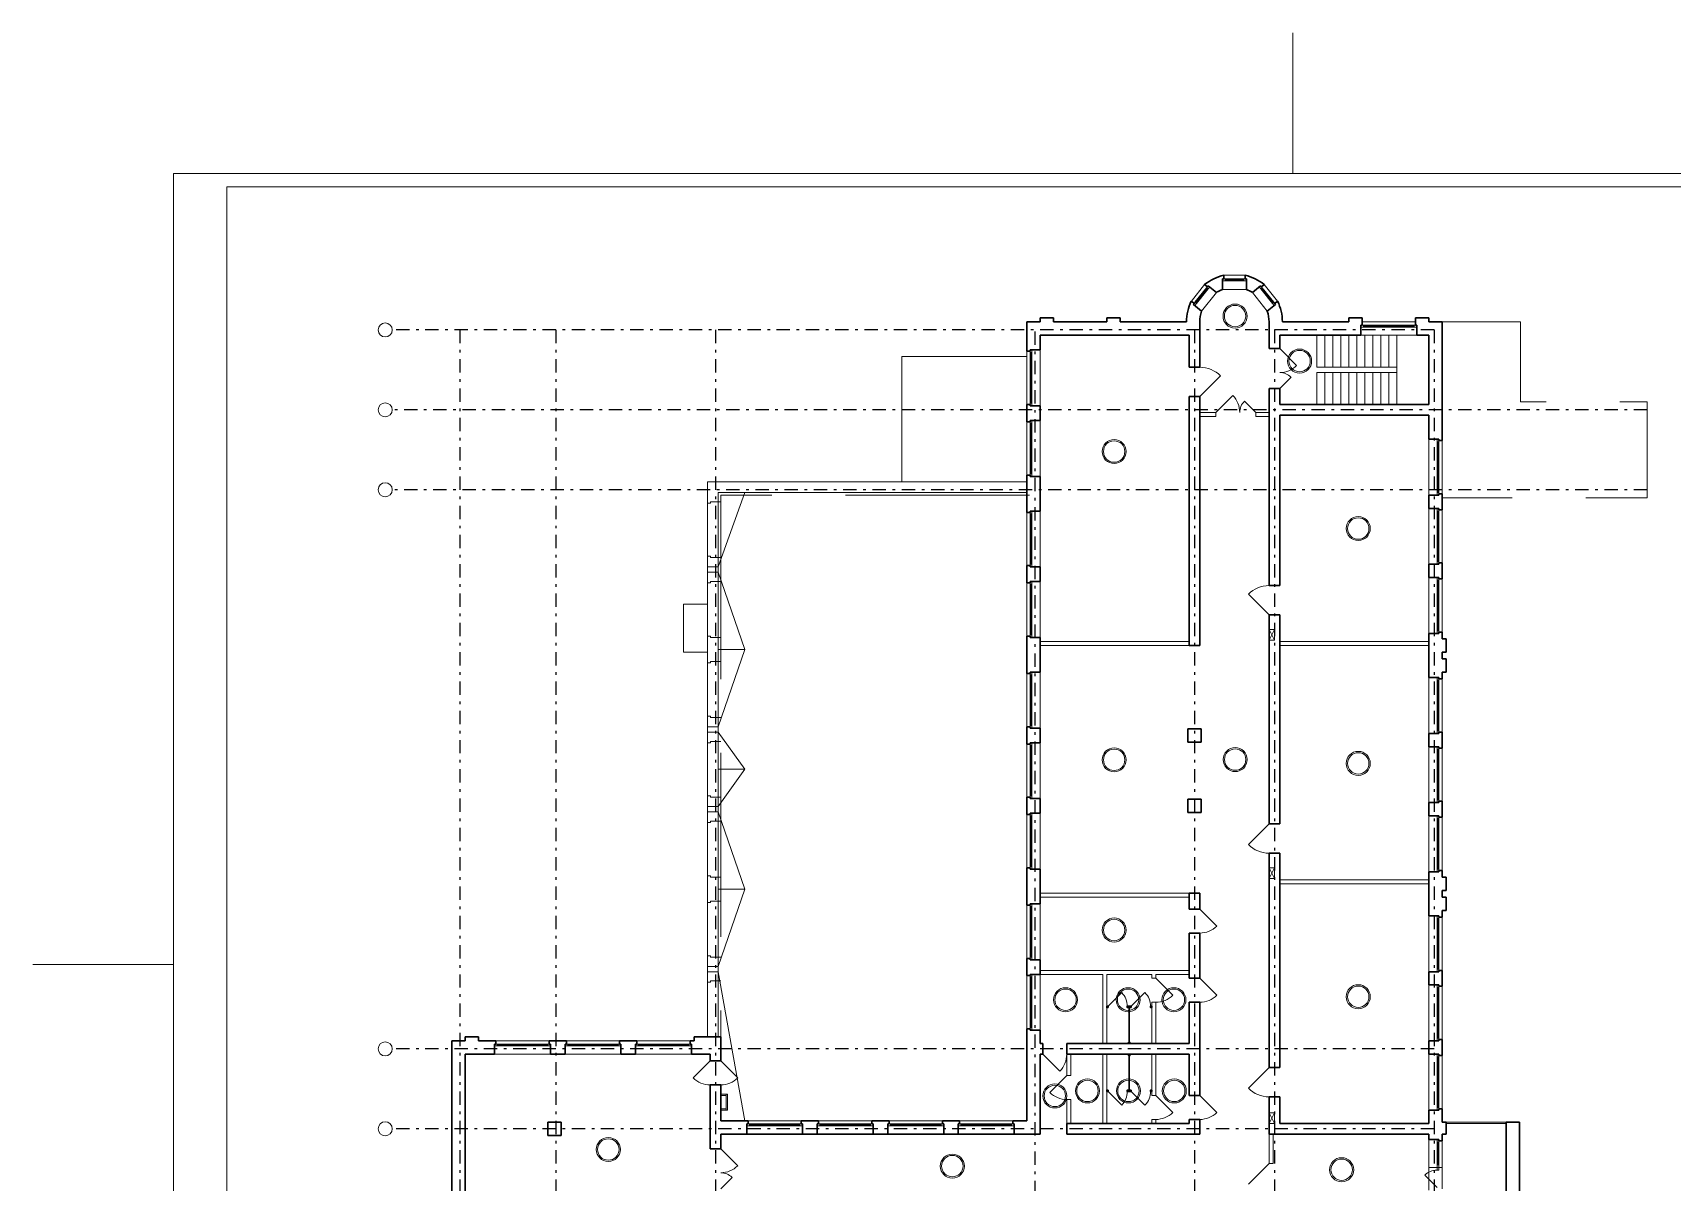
# Model space of a CAD drawing. Header units: metres. Extents: x -5.3 to 89.4, y -5.3 to 64.7.
# Drawn here: x -5.3 to 56.3, y 21.6 to 64.7 of the extents above; entities that cross this region are included whole.
import ezdxf

# ---------------------------------------------------------------- set-up
doc = ezdxf.new("R2010")
doc.units = ezdxf.units.M
doc.header["$MEASUREMENT"] = 0
doc.linetypes.add('( Dashdot )', pattern=[1.001, 0.5, -0.25, 0.001, -0.25])
doc.linetypes.add('DGN Style 3', pattern=[9.681301, 6.915215, -2.766086])
doc.layers.add('Level 50', color=7, linetype='Continuous', lineweight=0)

msp = doc.modelspace()

# ---------------------------------------------------------------- linework, layer by layer
at = {"color": 7, "linetype": 'Continuous', "lineweight": 0}
for p, q in [((42.065, 59.433), (42.065, 64.721)), ((39.426, 55.48), (40.326, 55.48)), ((39.476, 55.616), (40.276, 55.616)), ((39.526, 55.445), (40.226, 55.445)), ((38.755, 55.27), (38.256, 54.645)), ((38.893, 55.223), (38.331, 54.52)), ((38.421, 54.577), (38.858, 55.123)), ((39.205, 54.974), (38.643, 54.271)), ((39.426, 55.081), (40.326, 55.081)), ((40.548, 54.974), (41.11, 54.271)), ((40.86, 55.223), (41.422, 54.52)), ((40.895, 55.123), (41.332, 54.577)), ((40.997, 55.27), (41.497, 54.645)), ((46.676, 53.861), (44.676, 53.861)), ((46.626, 53.706), (44.726, 53.706)), ((43.276, 53.361), (43.276, 52.161)), ((43.576, 53.361), (43.576, 52.161)), ((43.876, 53.361), (43.876, 52.161)), ((44.176, 53.361), (44.176, 52.161)), ((44.476, 53.361), (44.476, 52.161)), ((46.726, 53.361), (44.626, 53.361)), ((44.776, 53.361), (44.776, 52.161)), ((45.076, 53.361), (45.076, 52.161)), ((45.376, 53.361), (45.376, 52.161)), ((45.676, 53.361), (45.676, 52.161)), ((32.076, 52.761), (32.076, 50.761)), ((32.231, 52.711), (32.231, 50.811)), ((32.576, 52.811), (32.576, 50.711)), ((43.276, 51.961), (43.276, 50.761)), ((43.576, 51.961), (43.576, 50.761)), ((43.876, 51.961), (43.876, 50.761)), ((44.176, 51.961), (44.176, 50.761)), ((44.476, 51.961), (44.476, 50.761)), ((44.776, 51.961), (44.776, 50.761)), ((45.076, 51.961), (45.076, 50.761)), ((45.376, 51.961), (45.376, 50.761)), ((45.676, 51.961), (45.676, 50.761)), ((32.076, 50.111), (32.076, 48.111)), ((32.231, 50.061), (32.231, 48.161)), ((32.576, 50.161), (32.576, 48.061)), ((47.176, 47.361), (47.176, 49.461)), ((47.521, 47.461), (47.521, 49.361)), ((47.676, 47.411), (47.676, 49.411)), ((47.176, 44.761), (47.176, 46.861)), ((32.076, 46.711), (32.076, 44.711)), ((32.231, 46.661), (32.231, 44.761)), ((32.576, 46.761), (32.576, 44.661)), ((47.521, 44.861), (47.521, 46.761)), ((47.676, 44.811), (47.676, 46.811)), ((32.076, 44.061), (32.076, 42.061)), ((32.231, 44.011), (32.231, 42.111)), ((32.576, 44.111), (32.576, 42.011)), ((47.176, 42.161), (47.176, 44.261)), ((47.521, 42.261), (47.521, 44.161)), ((47.676, 42.211), (47.676, 44.211)), ((32.076, 40.661), (32.076, 38.661)), ((32.576, 40.711), (32.576, 38.611)), ((32.231, 40.611), (32.231, 38.711)), ((47.176, 38.411), (47.176, 40.511)), ((47.521, 38.511), (47.521, 40.411)), ((47.676, 38.461), (47.676, 40.461)), ((32.076, 38.011), (32.076, 36.011)), ((32.231, 37.961), (32.231, 36.061)), ((32.576, 38.061), (32.576, 35.961)), ((47.176, 35.811), (47.176, 37.911)), ((47.521, 35.911), (47.521, 37.811)), ((47.676, 35.861), (47.676, 37.861)), ((32.076, 35.361), (32.076, 33.361)), ((32.231, 35.311), (32.231, 33.411)), ((32.576, 35.411), (32.576, 33.311)), ((47.176, 33.211), (47.176, 35.311)), ((47.521, 33.311), (47.521, 35.211)), ((47.676, 33.261), (47.676, 35.261)), ((32.076, 31.961), (32.076, 29.961)), ((32.231, 31.911), (32.231, 30.011)), ((32.576, 32.011), (32.576, 29.911)), ((47.176, 31.561), (47.176, 29.461)), ((47.521, 31.461), (47.521, 29.561)), ((47.676, 31.511), (47.676, 29.511)), ((0.015, 29.733), (-5.272, 29.733)), ((32.076, 29.311), (32.076, 27.311)), ((32.231, 29.261), (32.231, 27.361)), ((32.576, 29.361), (32.576, 27.261)), ((47.176, 28.961), (47.176, 26.861)), ((47.521, 28.861), (47.521, 26.961)), ((47.676, 28.911), (47.676, 26.911)), ((14.126, 26.861), (12.126, 26.861)), ((14.076, 26.706), (12.176, 26.706)), ((16.776, 26.861), (14.776, 26.861)), ((16.726, 26.706), (14.826, 26.706)), ((19.426, 26.861), (17.426, 26.861)), ((19.376, 26.706), (17.476, 26.706)), ((14.176, 26.361), (12.076, 26.361)), ((16.826, 26.361), (14.726, 26.361)), ((19.476, 26.361), (17.376, 26.361)), ((47.176, 26.361), (47.176, 24.261)), ((47.521, 26.261), (47.521, 24.361)), ((47.676, 26.311), (47.676, 24.311)), ((23.601, 23.861), (21.601, 23.861)), ((23.551, 23.706), (21.651, 23.706)), ((26.251, 23.861), (24.251, 23.861)), ((26.201, 23.706), (24.301, 23.706)), ((28.901, 23.861), (26.901, 23.861)), ((28.851, 23.706), (26.951, 23.706)), ((31.551, 23.861), (29.551, 23.861)), ((31.501, 23.706), (29.601, 23.706)), ((23.651, 23.361), (21.551, 23.361)), ((26.301, 23.361), (24.201, 23.361)), ((28.951, 23.361), (26.851, 23.361)), ((31.601, 23.361), (29.501, 23.361)), ((47.521, 23.061), (47.521, 22.211)), ((47.176, 22.111), (47.176, 21.261)), ((47.676, 22.111), (47.676, 21.311))]:
    msp.add_line(p, q, dxfattribs=at)
at = {"color": 7, "linetype": 'Continuous', "lineweight": 30}
for p, q in [((39.426, 55.48), (39.426, 55.081)), ((39.476, 55.48), (39.426, 55.48)), ((39.476, 55.616), (39.476, 55.48)), ((40.276, 55.616), (40.276, 55.48)), ((40.276, 55.48), (40.326, 55.48)), ((40.326, 55.48), (40.326, 55.081)), ((38.755, 55.27), (38.862, 55.184)), ((38.862, 55.184), (38.893, 55.223)), ((38.893, 55.223), (39.205, 54.974)), ((40.86, 55.223), (40.548, 54.974)), ((40.86, 55.223), (40.891, 55.184)), ((40.997, 55.27), (40.891, 55.184)), ((38.256, 54.645), (38.362, 54.56)), ((38.362, 54.56), (38.331, 54.52)), ((38.331, 54.52), (38.643, 54.271)), ((41.422, 54.52), (41.11, 54.271)), ((41.497, 54.645), (41.39, 54.56)), ((41.39, 54.56), (41.422, 54.52)), ((32.076, 53.861), (32.076, 52.761)), ((32.576, 53.861), (32.076, 53.861)), ((32.576, 54.011), (32.576, 53.861)), ((33.076, 54.011), (32.576, 54.011)), ((33.076, 54.011), (33.076, 53.861)), ((35.076, 53.861), (33.076, 53.861)), ((35.076, 54.011), (35.076, 53.861)), ((35.576, 54.011), (35.076, 54.011)), ((35.576, 54.011), (35.576, 53.861)), ((38.076, 53.861), (35.576, 53.861)), ((38.576, 52.161), (38.576, 53.861)), ((41.176, 53.861), (41.176, 52.861)), ((44.176, 53.861), (41.676, 53.861)), ((44.176, 54.011), (44.176, 53.861)), ((44.676, 54.011), (44.176, 54.011)), ((44.626, 53.361), (44.626, 53.741)), ((44.676, 53.741), (44.626, 53.741)), ((44.676, 54.011), (44.676, 53.861)), ((44.676, 53.741), (44.676, 53.861)), ((46.676, 54.011), (46.676, 53.861)), ((47.176, 54.011), (46.676, 54.011)), ((46.676, 53.741), (46.676, 53.861)), ((46.726, 53.741), (46.676, 53.741)), ((46.726, 53.741), (46.676, 53.741)), ((46.726, 53.361), (46.726, 53.741)), ((47.176, 54.011), (47.176, 53.861)), ((47.176, 53.861), (47.676, 53.861)), ((47.676, 53.861), (47.676, 49.411)), ((32.576, 53.361), (32.576, 52.811)), ((38.176, 53.361), (32.576, 53.361)), ((38.176, 52.161), (38.176, 53.361)), ((41.576, 53.361), (41.576, 52.861)), ((44.626, 53.361), (41.576, 53.361)), ((47.176, 53.361), (46.726, 53.361)), ((47.176, 53.361), (47.176, 50.761)), ((32.196, 52.761), (32.076, 52.761)), ((32.576, 52.811), (32.196, 52.811)), ((32.196, 52.811), (32.196, 52.761)), ((41.176, 52.861), (41.576, 52.861)), ((38.576, 52.161), (38.176, 52.161)), ((41.176, 51.361), (41.576, 51.361)), ((41.176, 51.361), (41.176, 43.961)), ((41.576, 51.361), (41.576, 50.761)), ((32.196, 50.761), (32.076, 50.761)), ((32.076, 50.761), (32.076, 50.111)), ((32.196, 50.761), (32.196, 50.711)), ((32.576, 50.711), (32.196, 50.711)), ((32.576, 50.711), (32.576, 50.161)), ((38.176, 51.061), (38.176, 41.711)), ((38.576, 51.061), (38.176, 51.061)), ((38.576, 51.061), (38.576, 41.711)), ((47.176, 50.761), (41.576, 50.761)), ((32.196, 50.111), (32.076, 50.111)), ((32.576, 50.161), (32.196, 50.161)), ((32.196, 50.161), (32.196, 50.111)), ((41.576, 50.361), (41.576, 43.961)), ((47.176, 50.361), (41.576, 50.361)), ((47.176, 50.361), (47.176, 49.461)), ((47.176, 49.461), (47.556, 49.461)), ((47.556, 49.411), (47.556, 49.461)), ((47.556, 49.411), (47.676, 49.411)), ((32.196, 48.111), (32.076, 48.111)), ((32.076, 48.111), (32.076, 46.711)), ((32.196, 48.111), (32.196, 48.061)), ((32.576, 48.061), (32.196, 48.061)), ((32.576, 48.061), (32.576, 46.761)), ((47.176, 47.361), (47.556, 47.361)), ((47.176, 47.361), (47.176, 46.861)), ((47.176, 46.861), (47.556, 46.861)), ((47.556, 47.411), (47.676, 47.411)), ((47.556, 47.361), (47.556, 47.411)), ((47.556, 46.811), (47.556, 46.861)), ((47.676, 47.411), (47.676, 46.811)), ((32.196, 46.711), (32.076, 46.711)), ((32.576, 46.761), (32.196, 46.761)), ((32.196, 46.761), (32.196, 46.711)), ((47.556, 46.811), (47.676, 46.811)), ((32.196, 44.711), (32.076, 44.711)), ((32.076, 44.711), (32.076, 44.061)), ((32.196, 44.711), (32.196, 44.661)), ((32.576, 44.661), (32.196, 44.661)), ((32.576, 44.661), (32.576, 44.111)), ((47.176, 44.761), (47.556, 44.761)), ((47.176, 44.761), (47.176, 44.261)), ((47.556, 44.811), (47.676, 44.811)), ((47.556, 44.761), (47.556, 44.811)), ((47.676, 44.811), (47.676, 44.211)), ((32.196, 44.061), (32.076, 44.061)), ((32.576, 44.111), (32.196, 44.111)), ((32.196, 44.111), (32.196, 44.061)), ((41.576, 43.961), (41.176, 43.961)), ((47.176, 44.261), (47.556, 44.261)), ((47.556, 44.211), (47.556, 44.261)), ((47.556, 44.211), (47.676, 44.211)), ((41.176, 42.861), (41.176, 35.011)), ((41.576, 42.861), (41.176, 42.861)), ((41.576, 42.861), (41.576, 35.011)), ((32.196, 42.061), (32.076, 42.061)), ((32.076, 42.061), (32.076, 40.661)), ((32.196, 42.061), (32.196, 42.011)), ((32.576, 42.011), (32.196, 42.011)), ((32.576, 42.011), (32.576, 40.711)), ((47.176, 42.161), (47.556, 42.161)), ((47.176, 42.161), (47.176, 40.511)), ((47.556, 42.211), (47.676, 42.211)), ((47.556, 42.161), (47.556, 42.211)), ((47.676, 42.211), (47.676, 41.961)), ((47.826, 41.961), (47.676, 41.961)), ((47.826, 41.961), (47.826, 41.461)), ((38.176, 41.711), (38.576, 41.711)), ((47.826, 41.461), (47.676, 41.461)), ((47.676, 41.211), (47.676, 41.461)), ((32.196, 40.661), (32.076, 40.661)), ((32.576, 40.711), (32.196, 40.711)), ((32.196, 40.711), (32.196, 40.661)), ((47.826, 41.211), (47.676, 41.211)), ((47.826, 40.711), (47.676, 40.711)), ((47.676, 40.711), (47.676, 40.461)), ((47.826, 41.211), (47.826, 40.711)), ((47.176, 40.511), (47.556, 40.511)), ((47.556, 40.461), (47.556, 40.511)), ((47.556, 40.461), (47.676, 40.461)), ((32.196, 38.661), (32.076, 38.661)), ((32.076, 38.661), (32.076, 38.011)), ((32.196, 38.661), (32.196, 38.611)), ((32.576, 38.611), (32.196, 38.611)), ((32.576, 38.611), (32.576, 38.061)), ((38.126, 38.586), (38.126, 38.086)), ((38.126, 38.586), (38.626, 38.586)), ((38.626, 38.586), (38.626, 38.086)), ((47.176, 38.411), (47.556, 38.411)), ((47.176, 38.411), (47.176, 37.911)), ((47.556, 38.461), (47.676, 38.461)), ((47.556, 38.411), (47.556, 38.461)), ((47.676, 38.461), (47.676, 37.861)), ((32.196, 38.011), (32.076, 38.011)), ((32.576, 38.061), (32.196, 38.061)), ((32.196, 38.061), (32.196, 38.011)), ((38.126, 38.086), (38.626, 38.086)), ((47.176, 37.911), (47.556, 37.911)), ((47.556, 37.861), (47.556, 37.911)), ((47.556, 37.861), (47.676, 37.861)), ((32.196, 36.011), (32.076, 36.011)), ((32.076, 36.011), (32.076, 35.361)), ((32.196, 36.011), (32.196, 35.961)), ((32.576, 35.961), (32.196, 35.961)), ((32.576, 35.961), (32.576, 35.411)), ((38.126, 35.936), (38.626, 35.936)), ((38.126, 35.936), (38.126, 35.436)), ((38.626, 35.936), (38.626, 35.436)), ((47.176, 35.811), (47.556, 35.811)), ((47.176, 35.811), (47.176, 35.311)), ((47.556, 35.861), (47.676, 35.861)), ((47.556, 35.811), (47.556, 35.861)), ((47.676, 35.861), (47.676, 35.261)), ((32.196, 35.361), (32.076, 35.361)), ((32.576, 35.411), (32.196, 35.411)), ((32.196, 35.411), (32.196, 35.361)), ((38.126, 35.436), (38.626, 35.436)), ((47.176, 35.311), (47.556, 35.311)), ((47.556, 35.261), (47.556, 35.311)), ((47.556, 35.261), (47.676, 35.261)), ((41.576, 35.011), (41.176, 35.011)), ((41.176, 33.911), (41.176, 25.861)), ((41.576, 33.911), (41.176, 33.911)), ((41.576, 33.911), (41.576, 25.861)), ((32.196, 33.361), (32.076, 33.361)), ((32.076, 31.961), (32.076, 33.361)), ((32.196, 33.361), (32.196, 33.311)), ((32.576, 33.311), (32.196, 33.311)), ((32.576, 33.311), (32.576, 32.011)), ((47.176, 33.211), (47.556, 33.211)), ((47.176, 33.211), (47.176, 31.561)), ((47.556, 33.261), (47.676, 33.261)), ((47.556, 33.211), (47.556, 33.261)), ((47.676, 33.261), (47.676, 33.011)), ((47.826, 33.011), (47.676, 33.011)), ((47.826, 33.011), (47.826, 32.511)), ((38.576, 32.411), (38.176, 32.411)), ((38.176, 32.411), (38.176, 31.811)), ((38.576, 32.411), (38.576, 31.811)), ((47.826, 32.511), (47.676, 32.511)), ((47.676, 32.261), (47.676, 32.511)), ((47.826, 32.261), (47.676, 32.261)), ((47.826, 32.261), (47.826, 31.761)), ((32.196, 31.961), (32.076, 31.961)), ((32.576, 32.011), (32.196, 32.011)), ((32.196, 32.011), (32.196, 31.961)), ((38.576, 31.811), (38.176, 31.811)), ((47.176, 31.561), (47.556, 31.561)), ((47.556, 31.561), (47.556, 31.511)), ((47.556, 31.511), (47.676, 31.511)), ((47.826, 31.761), (47.676, 31.761)), ((47.676, 31.761), (47.676, 31.511)), ((38.576, 30.911), (38.176, 30.911)), ((38.176, 30.911), (38.176, 29.211)), ((38.576, 30.911), (38.576, 29.211)), ((32.196, 29.961), (32.076, 29.961)), ((32.076, 29.961), (32.076, 29.311)), ((32.196, 29.961), (32.196, 29.911)), ((32.576, 29.911), (32.196, 29.911)), ((32.576, 29.911), (32.576, 29.361)), ((32.196, 29.311), (32.076, 29.311)), ((32.576, 29.361), (32.196, 29.361)), ((32.196, 29.361), (32.196, 29.311)), ((38.576, 29.211), (38.176, 29.211)), ((47.176, 29.461), (47.556, 29.461)), ((47.176, 28.961), (47.176, 29.461)), ((47.176, 28.961), (47.556, 28.961)), ((47.556, 29.511), (47.676, 29.511)), ((47.556, 29.511), (47.556, 29.461)), ((47.556, 28.961), (47.556, 28.911)), ((47.676, 28.911), (47.676, 29.511)), ((47.556, 28.911), (47.676, 28.911)), ((38.576, 28.311), (38.176, 28.311)), ((38.176, 28.311), (38.176, 26.761)), ((38.576, 28.311), (38.576, 24.811)), ((32.076, 27.311), (32.076, 23.861)), ((32.196, 27.311), (32.076, 27.311)), ((32.196, 27.311), (32.196, 27.261)), ((32.576, 27.261), (32.196, 27.261)), ((32.576, 27.261), (32.576, 26.761)), ((10.476, 26.861), (10.476, 20.261)), ((10.976, 26.861), (10.476, 26.861)), ((10.976, 27.011), (10.976, 26.861)), ((11.476, 27.011), (10.976, 27.011)), ((11.476, 27.011), (11.476, 26.861)), ((12.126, 26.861), (11.476, 26.861)), ((12.076, 26.361), (12.076, 26.741)), ((12.126, 26.741), (12.076, 26.741)), ((12.126, 26.741), (12.126, 26.861)), ((14.126, 26.741), (14.126, 26.861)), ((14.126, 26.861), (14.776, 26.861)), ((14.176, 26.741), (14.126, 26.741)), ((14.176, 26.361), (14.176, 26.741)), ((14.726, 26.361), (14.726, 26.741)), ((14.776, 26.741), (14.726, 26.741)), ((14.776, 26.741), (14.776, 26.861)), ((16.776, 26.741), (16.776, 26.861)), ((16.776, 26.861), (17.426, 26.861)), ((16.826, 26.741), (16.776, 26.741)), ((16.826, 26.361), (16.826, 26.741)), ((17.376, 26.361), (17.376, 26.741)), ((17.426, 26.741), (17.376, 26.741)), ((17.426, 26.741), (17.426, 26.861)), ((19.576, 26.861), (19.426, 26.861)), ((19.426, 26.741), (19.426, 26.861)), ((19.476, 26.741), (19.426, 26.741)), ((19.476, 26.361), (19.476, 26.741)), ((19.576, 27.011), (20.076, 27.011)), ((19.576, 27.011), (19.576, 26.861)), ((20.576, 27.011), (20.076, 27.011)), ((20.576, 27.011), (20.576, 26.111)), ((32.676, 26.761), (32.576, 26.761)), ((32.676, 26.761), (32.676, 26.361)), ((38.176, 26.761), (33.576, 26.761)), ((33.576, 26.761), (33.576, 26.361)), ((47.176, 26.861), (47.556, 26.861)), ((47.176, 26.361), (47.176, 26.861)), ((47.556, 26.911), (47.676, 26.911)), ((47.556, 26.911), (47.556, 26.861)), ((47.676, 26.311), (47.676, 26.911)), ((10.976, 26.361), (10.976, 20.761)), ((12.076, 26.361), (10.976, 26.361)), ((14.176, 26.361), (14.726, 26.361)), ((16.826, 26.361), (17.376, 26.361)), ((20.176, 26.361), (19.476, 26.361)), ((20.176, 26.361), (20.176, 26.111)), ((20.576, 26.111), (20.176, 26.111)), ((32.576, 26.361), (32.576, 23.361)), ((32.676, 26.361), (32.576, 26.361)), ((38.176, 26.361), (33.576, 26.361)), ((38.176, 26.361), (38.176, 24.811)), ((47.176, 26.361), (47.556, 26.361)), ((47.556, 26.361), (47.556, 26.311)), ((47.556, 26.311), (47.676, 26.311)), ((41.576, 25.861), (41.176, 25.861)), ((20.576, 25.211), (20.176, 25.211)), ((20.176, 25.211), (20.176, 22.811)), ((20.576, 25.211), (20.576, 23.861)), ((38.576, 24.811), (38.176, 24.811)), ((41.576, 24.761), (41.176, 24.761)), ((41.176, 24.761), (41.176, 23.361)), ((41.576, 24.761), (41.576, 23.761)), ((47.176, 24.261), (47.176, 23.761)), ((47.176, 24.261), (47.556, 24.261)), ((47.556, 24.311), (47.676, 24.311)), ((47.556, 24.311), (47.556, 24.261)), ((47.676, 24.311), (47.676, 23.811)), ((14.076, 23.311), (14.076, 23.811)), ((14.576, 23.811), (14.076, 23.811)), ((14.576, 23.311), (14.576, 23.811)), ((21.601, 23.861), (20.576, 23.861)), ((21.551, 23.361), (21.551, 23.741)), ((21.601, 23.741), (21.551, 23.741)), ((21.601, 23.741), (21.601, 23.861)), ((23.601, 23.741), (23.601, 23.861)), ((23.601, 23.861), (24.251, 23.861)), ((23.651, 23.741), (23.601, 23.741)), ((23.651, 23.361), (23.651, 23.741)), ((24.201, 23.361), (24.201, 23.741)), ((24.251, 23.741), (24.201, 23.741)), ((24.251, 23.741), (24.251, 23.861)), ((26.251, 23.741), (26.251, 23.861)), ((26.251, 23.861), (26.901, 23.861)), ((26.301, 23.741), (26.251, 23.741)), ((26.301, 23.361), (26.301, 23.741)), ((26.851, 23.361), (26.851, 23.741)), ((26.901, 23.741), (26.851, 23.741)), ((26.901, 23.741), (26.901, 23.861)), ((28.901, 23.741), (28.901, 23.861)), ((28.901, 23.861), (29.551, 23.861)), ((28.951, 23.741), (28.901, 23.741)), ((28.951, 23.361), (28.951, 23.741)), ((29.501, 23.361), (29.501, 23.741)), ((29.551, 23.741), (29.501, 23.741)), ((29.551, 23.741), (29.551, 23.861)), ((31.551, 23.741), (31.551, 23.861)), ((31.551, 23.861), (32.076, 23.861)), ((31.601, 23.741), (31.551, 23.741)), ((31.601, 23.361), (31.601, 23.741)), ((38.176, 23.761), (33.576, 23.761)), ((33.576, 23.761), (33.576, 23.361)), ((38.576, 23.911), (38.176, 23.911)), ((38.176, 23.911), (38.176, 23.761)), ((38.576, 23.911), (38.576, 23.361)), ((47.176, 23.761), (41.576, 23.761)), ((47.676, 23.811), (47.826, 23.811)), ((47.826, 23.811), (47.826, 23.361)), ((50.08, 23.811), (50.58, 23.811)), ((50.08, 20.761), (50.08, 23.811)), ((50.58, 20.236), (50.58, 23.811)), ((14.576, 23.311), (14.076, 23.311)), ((20.576, 22.811), (20.176, 22.811)), ((32.576, 23.361), (20.576, 23.361)), ((20.576, 23.361), (20.576, 22.811)), ((23.651, 23.361), (24.201, 23.361)), ((26.301, 23.361), (26.851, 23.361)), ((28.951, 23.361), (29.501, 23.361)), ((38.576, 23.361), (33.576, 23.361)), ((47.176, 23.361), (41.176, 23.361)), ((47.176, 23.361), (47.176, 23.161)), ((47.176, 23.161), (47.556, 23.161)), ((47.556, 23.161), (47.556, 23.111)), ((47.556, 23.111), (47.676, 23.111)), ((47.676, 23.361), (47.676, 23.111)), ((47.676, 23.361), (47.826, 23.361))]:
    msp.add_line(p, q, dxfattribs=at)
at = {"color": 7, "linetype": 'DGN Style 3', "lineweight": 0}
for p, q in [((49.051, 53.861), (49.251, 53.861)), ((20.196, 47.061), (20.076, 47.061)), ((20.576, 47.111), (20.196, 47.111)), ((20.196, 47.111), (20.196, 47.061)), ((20.576, 47.361), (20.576, 27.011)), ((32.176, 47.361), (20.576, 47.361)), ((20.196, 45.061), (20.076, 45.061)), ((20.196, 45.061), (20.196, 45.011)), ((20.576, 45.011), (20.196, 45.011)), ((20.076, 44.461), (20.076, 44.661)), ((20.476, 44.461), (20.476, 44.661)), ((20.196, 44.061), (20.076, 44.061)), ((20.576, 44.111), (20.196, 44.111)), ((20.196, 44.111), (20.196, 44.061)), ((20.196, 42.061), (20.076, 42.061)), ((20.196, 42.061), (20.196, 42.011)), ((20.576, 42.011), (20.196, 42.011)), ((20.196, 41.061), (20.076, 41.061)), ((20.576, 41.111), (20.196, 41.111)), ((20.196, 41.111), (20.196, 41.061)), ((20.196, 39.061), (20.076, 39.061)), ((20.196, 39.061), (20.196, 39.011)), ((20.576, 39.011), (20.196, 39.011)), ((20.076, 38.461), (20.076, 38.661)), ((20.476, 38.461), (20.476, 38.661)), ((20.196, 38.061), (20.076, 38.061)), ((20.576, 38.111), (20.196, 38.111)), ((20.196, 38.111), (20.196, 38.061)), ((20.196, 36.061), (20.076, 36.061)), ((20.196, 36.061), (20.196, 36.011)), ((20.576, 36.011), (20.196, 36.011)), ((20.076, 35.461), (20.076, 35.661)), ((20.576, 35.111), (20.196, 35.111)), ((20.196, 35.111), (20.196, 35.061)), ((20.476, 35.461), (20.476, 35.661)), ((20.196, 35.061), (20.076, 35.061)), ((20.196, 33.061), (20.076, 33.061)), ((20.196, 33.061), (20.196, 33.011)), ((20.576, 33.011), (20.196, 33.011)), ((20.196, 32.061), (20.076, 32.061)), ((20.576, 32.111), (20.196, 32.111)), ((20.196, 32.111), (20.196, 32.061)), ((20.196, 30.061), (20.076, 30.061)), ((20.076, 29.461), (20.076, 29.661)), ((20.196, 30.061), (20.196, 30.011)), ((20.576, 30.011), (20.196, 30.011)), ((20.476, 29.461), (20.476, 29.661)), ((20.196, 29.061), (20.076, 29.061)), ((20.576, 29.111), (20.196, 29.111)), ((20.196, 29.111), (20.196, 29.061))]:
    msp.add_line(p, q, dxfattribs=at)
at = {"color": 1, "linetype": '( Dashdot )'}
for p, q in [((47.376, 53.561), (8.234, 53.561)), ((10.776, 53.561), (10.776, 5.549)), ((14.376, 53.561), (14.376, 5.549)), ((20.376, 53.561), (20.376, 5.549)), ((32.376, 53.505), (32.376, 5.549)), ((38.376, 53.561), (38.376, 5.549)), ((41.376, 53.561), (41.376, 5.549)), ((47.376, 53.561), (47.376, 5.549)), ((55.376, 50.561), (8.234, 50.561)), ((55.376, 47.561), (8.234, 47.561)), ((47.376, 26.561), (8.234, 26.561)), ((47.376, 23.561), (8.234, 23.561))]:
    msp.add_line(p, q, dxfattribs=at)
at = {"color": 7, "linetype": 'Continuous', "lineweight": 13}
for p, q in [((42.976, 53.361), (42.976, 52.161)), ((45.976, 53.361), (45.976, 53.086)), ((45.976, 51.586), (45.976, 53.086)), ((41.576, 52.861), (42.213, 52.225)), ((41.576, 51.361), (42.001, 51.785)), ((42.976, 52.161), (45.976, 52.161)), ((42.976, 51.961), (42.976, 50.761)), ((42.976, 51.961), (45.976, 51.961)), ((45.976, 51.586), (45.976, 50.761)), ((39.176, 50.461), (39.813, 51.098)), ((40.676, 50.461), (40.252, 50.885)), ((39.176, 50.461), (38.576, 50.461)), ((39.176, 50.311), (38.576, 50.311)), ((39.176, 50.461), (39.176, 50.311)), ((41.176, 50.461), (40.676, 50.461)), ((40.676, 50.461), (40.676, 50.311)), ((41.176, 50.311), (40.676, 50.311)), ((32.076, 47.861), (20.076, 47.861)), ((20.076, 47.861), (20.076, 44.661)), ((32.076, 47.461), (20.476, 47.461)), ((20.476, 47.461), (20.476, 44.661)), ((21.476, 47.461), (20.476, 44.661)), ((20.076, 44.661), (20.476, 44.661)), ((20.076, 44.461), (20.476, 44.461)), ((20.076, 44.461), (20.076, 38.661)), ((20.476, 44.461), (20.476, 38.661)), ((41.176, 42.861), (40.398, 43.639)), ((41.176, 41.911), (41.376, 42.311)), ((41.176, 42.311), (41.376, 41.911)), ((20.476, 41.561), (21.476, 41.561)), ((38.176, 41.861), (32.576, 41.861)), ((38.176, 41.711), (32.576, 41.711)), ((47.176, 41.861), (41.576, 41.861)), ((47.176, 41.711), (41.576, 41.711)), ((20.076, 38.661), (20.476, 38.661)), ((20.076, 38.461), (20.476, 38.461)), ((20.076, 38.461), (20.076, 35.661)), ((20.476, 38.461), (20.476, 35.661)), ((20.476, 37.061), (21.476, 37.061)), ((20.076, 35.661), (20.476, 35.661)), ((20.076, 35.461), (20.476, 35.461)), ((20.076, 35.461), (20.076, 29.661)), ((20.476, 35.461), (20.476, 29.661)), ((41.176, 32.961), (41.376, 33.361)), ((41.176, 33.361), (41.376, 32.961)), ((47.176, 32.911), (41.576, 32.911)), ((47.176, 32.761), (41.576, 32.761)), ((20.476, 32.561), (21.476, 32.561)), ((38.176, 32.411), (32.576, 32.411)), ((38.176, 32.261), (32.576, 32.261)), ((38.576, 31.811), (39.213, 31.175)), ((20.076, 29.661), (20.476, 29.661)), ((20.076, 29.461), (20.476, 29.461)), ((20.076, 29.461), (20.076, 27.011)), ((20.476, 29.461), (20.476, 27.011)), ((21.476, 23.861), (20.476, 29.461)), ((38.176, 29.511), (32.576, 29.511)), ((34.926, 29.361), (32.576, 29.361)), ((34.926, 29.361), (34.926, 26.761)), ((35.076, 29.361), (35.076, 26.761)), ((36.776, 29.361), (35.076, 29.361)), ((36.776, 29.361), (36.776, 29.211)), ((36.926, 29.211), (36.776, 29.211)), ((38.176, 29.361), (36.926, 29.361)), ((36.926, 29.361), (36.926, 29.211)), ((36.926, 29.211), (37.563, 28.575)), ((38.576, 29.211), (39.213, 28.575)), ((36.776, 28.311), (36.776, 26.761)), ((36.926, 28.311), (36.776, 28.311)), ((36.926, 28.311), (36.926, 26.761)), ((20.176, 26.111), (19.54, 25.475)), ((20.576, 26.111), (21.213, 25.475)), ((32.676, 26.361), (33.313, 25.725)), ((33.576, 26.361), (33.576, 25.561)), ((33.726, 26.361), (33.726, 25.561)), ((34.926, 26.361), (34.926, 23.761)), ((35.076, 26.361), (35.076, 23.761)), ((36.776, 26.361), (36.776, 24.811)), ((36.926, 26.361), (36.926, 24.811)), ((33.576, 25.561), (32.94, 24.925)), ((33.726, 25.561), (33.576, 25.561)), ((33.726, 24.661), (33.576, 24.661)), ((33.576, 24.661), (33.576, 23.761)), ((33.726, 24.661), (33.726, 23.761)), ((36.926, 24.811), (36.776, 24.811)), ((36.926, 24.811), (37.563, 24.175)), ((38.576, 24.811), (39.213, 24.175)), ((41.176, 23.761), (41.376, 24.161)), ((41.176, 24.161), (41.376, 23.761)), ((36.776, 23.911), (36.776, 23.761)), ((36.926, 23.911), (36.776, 23.911)), ((36.926, 23.911), (36.926, 23.761)), ((20.576, 22.811), (21.213, 22.175)), ((41.176, 23.361), (41.176, 22.261)), ((41.326, 23.361), (41.326, 22.261)), ((41.326, 22.261), (41.176, 22.261)), ((20.576, 21.311), (21.001, 21.735)), ((47.486, 21.361), (47.027, 21.821))]:
    msp.add_line(p, q, dxfattribs=at)
at = {"color": 7, "linetype": 'DGN Style 3', "lineweight": 13}
for q in [(32.076, 52.561), (27.376, 47.861)]:
    msp.add_line((27.376, 52.561), q, dxfattribs=at)
at = {"color": 7, "linetype": 'Continuous', "lineweight": 13, "extrusion": (0, 0, -1)}
for p, q in [((38.576, 51.061), (39.354, 51.839)), ((41.176, 35.011), (40.398, 34.233)), ((41.176, 25.861), (40.398, 25.083)), ((41.176, 22.261), (40.398, 21.483))]:
    msp.add_line(p, q, dxfattribs=at)
at = {"color": 252, "linetype": 'Continuous', "lineweight": 13}
for p, q in [((35.639, 28.674), (35.126, 28.161)), ((36.514, 28.674), (36.001, 28.161)), ((35.639, 24.449), (35.126, 24.961)), ((36.514, 24.449), (36.001, 24.961))]:
    msp.add_line(p, q, dxfattribs=at)
at = {"color": 252, "linetype": 'Continuous', "lineweight": 30}
for p, q in [((35.926, 28.111), (35.926, 26.811)), ((35.926, 25.011), (35.926, 26.311))]:
    msp.add_line(p, q, dxfattribs=at)
at = {"color": 7, "linetype": 'Continuous', "lineweight": 0, "flags": 128}
for points in [[(84.115, 59.433), (84.115, 0.033), (0.015, 0.033), (0.015, 59.433), (84.115, 59.433)], [(39.526, 55.48), (39.526, 55.41), (40.226, 55.41), (40.226, 55.48), (39.526, 55.48)], [(38.393, 54.599), (38.448, 54.555), (38.885, 55.102), (38.831, 55.145), (38.393, 54.599)], [(40.922, 55.145), (40.867, 55.102), (41.304, 54.555), (41.359, 54.599), (40.922, 55.145)], [(44.726, 53.741), (44.726, 53.671), (46.626, 53.671), (46.626, 53.741), (44.726, 53.741)], [(32.196, 50.811), (32.266, 50.811), (32.266, 52.711), (32.196, 52.711), (32.196, 50.811)], [(32.196, 48.161), (32.266, 48.161), (32.266, 50.061), (32.196, 50.061), (32.196, 48.161)], [(47.556, 49.361), (47.486, 49.361), (47.486, 47.461), (47.556, 47.461), (47.556, 49.361)], [(32.196, 44.761), (32.266, 44.761), (32.266, 46.661), (32.196, 46.661), (32.196, 44.761)], [(47.556, 46.761), (47.486, 46.761), (47.486, 44.861), (47.556, 44.861), (47.556, 46.761)], [(32.196, 42.111), (32.266, 42.111), (32.266, 44.011), (32.196, 44.011), (32.196, 42.111)], [(47.556, 44.161), (47.486, 44.161), (47.486, 42.261), (47.556, 42.261), (47.556, 44.161)], [(32.196, 38.711), (32.266, 38.711), (32.266, 40.611), (32.196, 40.611), (32.196, 38.711)], [(47.556, 40.411), (47.486, 40.411), (47.486, 38.511), (47.556, 38.511), (47.556, 40.411)], [(32.196, 36.061), (32.266, 36.061), (32.266, 37.961), (32.196, 37.961), (32.196, 36.061)], [(47.556, 37.811), (47.486, 37.811), (47.486, 35.911), (47.556, 35.911), (47.556, 37.811)], [(32.196, 33.411), (32.266, 33.411), (32.266, 35.311), (32.196, 35.311), (32.196, 33.411)], [(47.556, 35.211), (47.486, 35.211), (47.486, 33.311), (47.556, 33.311), (47.556, 35.211)], [(32.196, 30.011), (32.266, 30.011), (32.266, 31.911), (32.196, 31.911), (32.196, 30.011)], [(47.556, 29.561), (47.486, 29.561), (47.486, 31.461), (47.556, 31.461), (47.556, 29.561)], [(32.196, 27.361), (32.266, 27.361), (32.266, 29.261), (32.196, 29.261), (32.196, 27.361)], [(47.556, 26.961), (47.486, 26.961), (47.486, 28.861), (47.556, 28.861), (47.556, 26.961)], [(12.176, 26.741), (12.176, 26.671), (14.076, 26.671), (14.076, 26.741), (12.176, 26.741)], [(14.826, 26.741), (14.826, 26.671), (16.726, 26.671), (16.726, 26.741), (14.826, 26.741)], [(17.476, 26.741), (17.476, 26.671), (19.376, 26.671), (19.376, 26.741), (17.476, 26.741)], [(47.556, 24.361), (47.486, 24.361), (47.486, 26.261), (47.556, 26.261), (47.556, 24.361)], [(21.651, 23.741), (21.651, 23.671), (23.551, 23.671), (23.551, 23.741), (21.651, 23.741)], [(24.301, 23.741), (24.301, 23.671), (26.201, 23.671), (26.201, 23.741), (24.301, 23.741)], [(26.951, 23.741), (26.951, 23.671), (28.851, 23.671), (28.851, 23.741), (26.951, 23.741)], [(29.601, 23.741), (29.601, 23.671), (31.501, 23.671), (31.501, 23.741), (29.601, 23.741)], [(47.486, 23.061), (47.486, 22.211), (47.556, 22.211), (47.556, 23.061), (47.486, 23.061)]]:
    msp.add_lwpolyline(points, close=True, dxfattribs=at)
at = {"color": 7, "linetype": 'Continuous', "lineweight": 13, "flags": 128}
for points in [[(39.526, 55.41), (39.426, 55.41), (39.426, 55.48), (39.526, 55.48), (39.526, 55.41)], [(40.326, 55.41), (40.226, 55.41), (40.226, 55.48), (40.326, 55.48), (40.326, 55.41)], [(38.948, 55.18), (38.885, 55.102), (38.831, 55.145), (38.893, 55.223), (38.948, 55.18)], [(40.867, 55.102), (40.805, 55.18), (40.86, 55.223), (40.922, 55.145), (40.867, 55.102)], [(38.448, 54.555), (38.386, 54.477), (38.331, 54.52), (38.393, 54.599), (38.448, 54.555)], [(41.367, 54.477), (41.304, 54.555), (41.359, 54.599), (41.422, 54.52), (41.367, 54.477)], [(44.726, 53.671), (44.626, 53.671), (44.626, 53.741), (44.726, 53.741), (44.726, 53.671)], [(46.726, 53.671), (46.626, 53.671), (46.626, 53.741), (46.726, 53.741), (46.726, 53.671)], [(32.266, 52.811), (32.266, 52.711), (32.196, 52.711), (32.196, 52.811), (32.266, 52.811)], [(32.266, 50.811), (32.266, 50.711), (32.196, 50.711), (32.196, 50.811), (32.266, 50.811)], [(32.266, 50.161), (32.266, 50.061), (32.196, 50.061), (32.196, 50.161), (32.266, 50.161)], [(47.486, 49.361), (47.486, 49.461), (47.556, 49.461), (47.556, 49.361), (47.486, 49.361)], [(32.266, 48.161), (32.266, 48.061), (32.196, 48.061), (32.196, 48.161), (32.266, 48.161)], [(47.486, 47.361), (47.486, 47.461), (47.556, 47.461), (47.556, 47.361), (47.486, 47.361)], [(47.486, 46.761), (47.486, 46.861), (47.556, 46.861), (47.556, 46.761), (47.486, 46.761)], [(32.266, 46.761), (32.266, 46.661), (32.196, 46.661), (32.196, 46.761), (32.266, 46.761)], [(32.266, 44.761), (32.266, 44.661), (32.196, 44.661), (32.196, 44.761), (32.266, 44.761)], [(47.486, 44.761), (47.486, 44.861), (47.556, 44.861), (47.556, 44.761), (47.486, 44.761)], [(32.266, 44.111), (32.266, 44.011), (32.196, 44.011), (32.196, 44.111), (32.266, 44.111)], [(47.486, 44.161), (47.486, 44.261), (47.556, 44.261), (47.556, 44.161), (47.486, 44.161)], [(32.266, 42.111), (32.266, 42.011), (32.196, 42.011), (32.196, 42.111), (32.266, 42.111)], [(41.176, 41.911), (41.376, 41.911), (41.376, 42.311), (41.176, 42.311), (41.176, 41.911)], [(47.486, 42.161), (47.486, 42.261), (47.556, 42.261), (47.556, 42.161), (47.486, 42.161)], [(32.266, 40.711), (32.266, 40.611), (32.196, 40.611), (32.196, 40.711), (32.266, 40.711)], [(47.486, 40.411), (47.486, 40.511), (47.556, 40.511), (47.556, 40.411), (47.486, 40.411)], [(32.266, 38.711), (32.266, 38.611), (32.196, 38.611), (32.196, 38.711), (32.266, 38.711)], [(47.486, 38.411), (47.486, 38.511), (47.556, 38.511), (47.556, 38.411), (47.486, 38.411)], [(32.266, 38.061), (32.266, 37.961), (32.196, 37.961), (32.196, 38.061), (32.266, 38.061)], [(47.486, 37.811), (47.486, 37.911), (47.556, 37.911), (47.556, 37.811), (47.486, 37.811)], [(32.266, 36.061), (32.266, 35.961), (32.196, 35.961), (32.196, 36.061), (32.266, 36.061)], [(47.486, 35.811), (47.486, 35.911), (47.556, 35.911), (47.556, 35.811), (47.486, 35.811)], [(32.266, 35.411), (32.266, 35.311), (32.196, 35.311), (32.196, 35.411), (32.266, 35.411)], [(47.486, 35.211), (47.486, 35.311), (47.556, 35.311), (47.556, 35.211), (47.486, 35.211)], [(32.266, 33.411), (32.266, 33.311), (32.196, 33.311), (32.196, 33.411), (32.266, 33.411)], [(41.176, 32.961), (41.376, 32.961), (41.376, 33.361), (41.176, 33.361), (41.176, 32.961)], [(47.486, 33.211), (47.486, 33.311), (47.556, 33.311), (47.556, 33.211), (47.486, 33.211)], [(32.266, 32.011), (32.266, 31.911), (32.196, 31.911), (32.196, 32.011), (32.266, 32.011)], [(47.486, 31.561), (47.486, 31.461), (47.556, 31.461), (47.556, 31.561), (47.486, 31.561)], [(32.266, 30.011), (32.266, 29.911), (32.196, 29.911), (32.196, 30.011), (32.266, 30.011)], [(32.266, 29.361), (32.266, 29.261), (32.196, 29.261), (32.196, 29.361), (32.266, 29.361)], [(47.486, 29.561), (47.486, 29.461), (47.556, 29.461), (47.556, 29.561), (47.486, 29.561)], [(47.486, 28.961), (47.486, 28.861), (47.556, 28.861), (47.556, 28.961), (47.486, 28.961)], [(32.266, 27.361), (32.266, 27.261), (32.196, 27.261), (32.196, 27.361), (32.266, 27.361)], [(12.176, 26.671), (12.076, 26.671), (12.076, 26.741), (12.176, 26.741), (12.176, 26.671)], [(14.176, 26.671), (14.076, 26.671), (14.076, 26.741), (14.176, 26.741), (14.176, 26.671)], [(14.826, 26.671), (14.726, 26.671), (14.726, 26.741), (14.826, 26.741), (14.826, 26.671)], [(16.826, 26.671), (16.726, 26.671), (16.726, 26.741), (16.826, 26.741), (16.826, 26.671)], [(17.476, 26.671), (17.376, 26.671), (17.376, 26.741), (17.476, 26.741), (17.476, 26.671)], [(19.476, 26.671), (19.376, 26.671), (19.376, 26.741), (19.476, 26.741), (19.476, 26.671)], [(47.486, 26.961), (47.486, 26.861), (47.556, 26.861), (47.556, 26.961), (47.486, 26.961)], [(47.486, 26.361), (47.486, 26.261), (47.556, 26.261), (47.556, 26.361), (47.486, 26.361)], [(20.576, 24.811), (20.776, 24.811), (20.776, 24.861), (20.576, 24.861), (20.576, 24.811)], [(20.776, 24.261), (20.776, 24.861), (20.826, 24.861), (20.826, 24.261), (20.776, 24.261)], [(20.576, 24.261), (20.776, 24.261), (20.776, 24.311), (20.576, 24.311), (20.576, 24.261)], [(41.176, 23.761), (41.376, 23.761), (41.376, 24.161), (41.176, 24.161), (41.176, 23.761)], [(47.486, 24.361), (47.486, 24.261), (47.556, 24.261), (47.556, 24.361), (47.486, 24.361)], [(21.651, 23.671), (21.551, 23.671), (21.551, 23.741), (21.651, 23.741), (21.651, 23.671)], [(23.651, 23.671), (23.551, 23.671), (23.551, 23.741), (23.651, 23.741), (23.651, 23.671)], [(24.301, 23.671), (24.201, 23.671), (24.201, 23.741), (24.301, 23.741), (24.301, 23.671)], [(26.301, 23.671), (26.201, 23.671), (26.201, 23.741), (26.301, 23.741), (26.301, 23.671)], [(26.951, 23.671), (26.851, 23.671), (26.851, 23.741), (26.951, 23.741), (26.951, 23.671)], [(28.951, 23.671), (28.851, 23.671), (28.851, 23.741), (28.951, 23.741), (28.951, 23.671)], [(29.601, 23.671), (29.501, 23.671), (29.501, 23.741), (29.601, 23.741), (29.601, 23.671)], [(31.601, 23.671), (31.501, 23.671), (31.501, 23.741), (31.601, 23.741), (31.601, 23.671)], [(47.826, 23.811), (50.08, 23.811), (50.08, 23.761), (47.826, 23.761), (47.826, 23.811)], [(47.486, 23.161), (47.486, 23.061), (47.556, 23.061), (47.556, 23.161), (47.486, 23.161)], [(47.486, 22.111), (47.486, 22.211), (47.556, 22.211), (47.556, 22.111), (47.486, 22.111)], [(47.486, 22.011), (47.486, 22.111), (47.556, 22.111), (47.556, 22.011), (47.486, 22.011)]]:
    msp.add_lwpolyline(points, close=True, dxfattribs=at)
at = {"color": 7, "linetype": 'DGN Style 3', "lineweight": 13, "flags": 128}
msp.add_lwpolyline([(47.676, 53.861), (50.626, 53.861), (50.626, 50.861), (55.376, 50.861), (55.376, 47.261), (47.676, 47.261)], dxfattribs=at)
at = {"color": 7, "linetype": 'Continuous', "lineweight": 13, "flags": 128}
for points in [[(20.476, 44.461), (21.476, 41.561), (20.476, 38.661)], [(20.476, 38.461), (21.476, 37.061), (20.476, 35.661)], [(20.476, 29.661), (21.476, 32.561), (20.476, 35.461)]]:
    msp.add_lwpolyline(points, dxfattribs=at)
at = {"color": 7, "linetype": 'DGN Style 3', "lineweight": 13, "flags": 128}
msp.add_lwpolyline([(20.076, 43.261), (20.076, 41.461), (19.176, 41.461), (19.176, 43.261), (20.076, 43.261)], close=True, dxfattribs=at)
at = {"color": 252, "linetype": 'Continuous', "lineweight": 30, "flags": 128}
for points in [[(35.126, 28.111), (35.076, 28.111), (35.076, 28.161), (35.126, 28.161), (35.126, 28.111)], [(35.901, 28.111), (35.851, 28.111), (35.851, 28.161), (35.901, 28.161), (35.901, 28.111)], [(35.951, 28.111), (35.901, 28.111), (35.901, 28.161), (35.951, 28.161), (35.951, 28.111)], [(36.001, 28.111), (35.951, 28.111), (35.951, 28.161), (36.001, 28.161), (36.001, 28.111)], [(36.776, 28.111), (36.726, 28.111), (36.726, 28.161), (36.776, 28.161), (36.776, 28.111)], [(35.951, 26.761), (35.901, 26.761), (35.901, 26.811), (35.951, 26.811), (35.951, 26.761)], [(35.951, 26.361), (35.901, 26.361), (35.901, 26.311), (35.951, 26.311), (35.951, 26.361)], [(35.126, 25.011), (35.076, 25.011), (35.076, 24.961), (35.126, 24.961), (35.126, 25.011)], [(35.901, 25.011), (35.851, 25.011), (35.851, 24.961), (35.901, 24.961), (35.901, 25.011)], [(35.951, 25.011), (35.901, 25.011), (35.901, 24.961), (35.951, 24.961), (35.951, 25.011)], [(36.001, 25.011), (35.951, 25.011), (35.951, 24.961), (36.001, 24.961), (36.001, 25.011)], [(36.776, 25.011), (36.726, 25.011), (36.726, 24.961), (36.776, 24.961), (36.776, 25.011)]]:
    msp.add_lwpolyline(points, close=True, dxfattribs=at)
at = {"color": 7, "linetype": 'Continuous', "lineweight": 0, "flags": 128}
msp.add_lwpolyline([(47.176, 23.161), (47.176, 22.111), (47.676, 22.111), (47.676, 23.111)], dxfattribs=at)
at = {"color": 7, "linetype": 'Continuous', "lineweight": 13}
for centre, radius in [((39.898, 54.081), 0.452), ((39.898, 54.081), 0.402), ((7.971, 53.561), 0.263), ((42.323, 52.391), 0.452), ((42.323, 52.391), 0.402), ((7.971, 50.561), 0.263), ((35.356, 48.995), 0.452), ((35.356, 48.995), 0.402), ((7.971, 47.561), 0.263), ((44.527, 46.104), 0.452), ((44.527, 46.104), 0.402), ((35.356, 37.417), 0.452), ((35.356, 37.417), 0.402), ((39.903, 37.427), 0.452), ((39.903, 37.427), 0.402), ((44.527, 37.283), 0.452), ((44.527, 37.283), 0.402), ((35.356, 31.026), 0.452), ((35.356, 31.026), 0.402), ((44.527, 28.52), 0.452), ((33.529, 28.407), 0.452), ((33.529, 28.407), 0.402), ((35.881, 28.407), 0.452), ((35.881, 28.407), 0.402), ((37.601, 28.407), 0.452), ((37.601, 28.407), 0.402), ((44.527, 28.52), 0.402), ((7.971, 26.561), 0.263), ((34.354, 24.982), 0.452), ((34.354, 24.982), 0.402), ((35.894, 24.982), 0.452), ((35.894, 24.982), 0.402), ((37.614, 24.982), 0.452), ((37.614, 24.982), 0.402), ((33.128, 24.794), 0.452), ((33.128, 24.794), 0.402), ((7.971, 23.561), 0.263), ((16.351, 22.783), 0.452), ((16.351, 22.783), 0.402), ((29.276, 22.158), 0.452), ((29.276, 22.158), 0.402), ((43.903, 22.022), 0.452), ((43.903, 22.022), 0.402)]:
    msp.add_circle(centre, radius, dxfattribs=at)
at = {"color": 7, "linetype": 'Continuous', "lineweight": 30}
for radius, start, end in [(1.8, 102.83959, 128.51877), (1.8, 51.48123, 77.16041), (1.3, 110.25225, 121.10611), (1.3, 58.89389, 69.74775), (1.8, 154.19794, 180), (1.3, 161.6106, 180), (1.3, 0, 18.3894), (1.8, 0, 25.80206)]:
    msp.add_arc((39.876, 53.861), radius, start, end, dxfattribs=at)
at = {"color": 7, "linetype": 'Continuous', "lineweight": 0, "extrusion": (0, 0, -1)}
for centre, radius, start, end in [((-38.576, 51.061), 1.1, 90, 135), ((-41.176, 35.011), 1.1, 270, 315), ((-20.176, 26.111), 0.9, 270, 315), ((-41.176, 25.861), 1.1, 270, 315)]:
    msp.add_arc(centre, radius, start, end, dxfattribs=at)
at = {"color": 7, "linetype": 'Continuous', "lineweight": 0}
for centre, radius, start, end in [((41.576, 52.861), 0.9, 270, 315), ((41.576, 51.361), 0.6, 45, 90), ((39.176, 50.461), 0.9, 0, 45), ((40.676, 50.461), 0.6, 135, 180), ((41.176, 42.861), 1.1, 90, 135), ((38.576, 31.811), 0.9, 270, 315), ((36.926, 29.211), 0.9, 270, 315), ((38.576, 29.211), 0.9, 270, 315), ((32.676, 26.361), 0.9, 315, 0), ((20.576, 26.111), 0.9, 270, 315), ((33.576, 25.561), 0.9, 225, 270), ((36.926, 24.811), 0.9, 270, 315), ((38.576, 24.811), 0.9, 270, 315), ((20.576, 22.811), 0.9, 270, 315), ((20.576, 21.311), 0.6, 45, 90), ((47.486, 21.361), 0.65, 90, 135)]:
    msp.add_arc(centre, radius, start, end, dxfattribs=at)
at = {"color": 252, "linetype": 'Continuous', "lineweight": 0, "extrusion": (0, 0, -1)}
for centre in [(-35.126, 28.161), (-36.001, 28.161)]:
    msp.add_arc(centre, 0.725, 135, 180, dxfattribs=at)
at = {"color": 252, "linetype": 'Continuous', "lineweight": 0}
for centre in [(35.126, 24.961), (36.001, 24.961)]:
    msp.add_arc(centre, 0.725, 315, 0, dxfattribs=at)
at = {"layer": 'Level 50', "color": 7, "linetype": 'Continuous', "lineweight": 13}
for p, q in [((2.015, 58.933), (2.015, 0.533)), ((83.615, 58.933), (2.015, 58.933))]:
    msp.add_line(p, q, dxfattribs=at)

doc.saveas('drawing.dxf')
